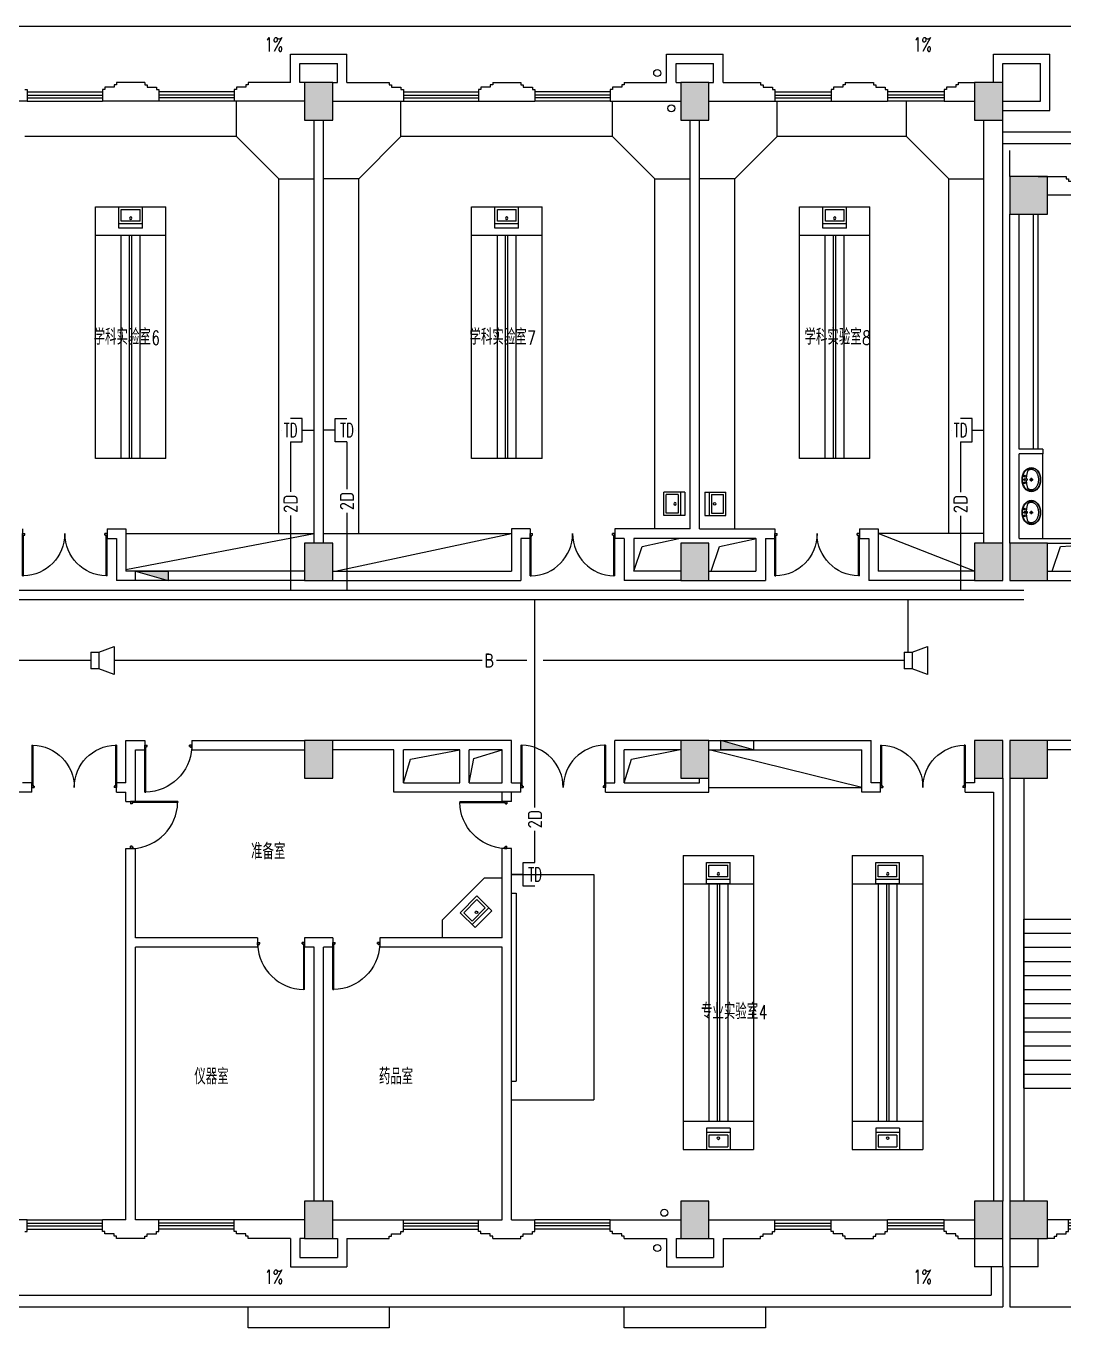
# Model space of a CAD drawing. Extents: x 190999 to 834799, y -200814 to 215286.
# Drawn here: x 381487 to 403712, y -68145 to -40444 of the extents above; entities that cross this region are included whole.
import ezdxf
from ezdxf.enums import TextEntityAlignment as Align

# ---------------------------------------------------------------- set-up
doc = ezdxf.new("R2010")
doc.units = 0
doc.header["$LTSCALE"] = 1000
doc.header["$MEASUREMENT"] = 0
for name, color, linetype in [('00-EQUIP', 3, 'Continuous'), ('00-SIG_TEXT', 7, 'Continuous'), ('00-WIRE-4', 6, 'Continuous'), ('A-卫生间', 250, 'Continuous'), ('A-墙线', 2, 'Continuous'), ('A-外包装修', 250, 'Continuous'), ('A-外窗', 145, 'Continuous'), ('A-家具', 250, 'Continuous'), ('A-门', 167, 'Continuous'), ('COLUMN', 2, 'Continuous'), ('EQUIP_消火栓', 6, 'Continuous'), ('PUB_HATCH', 250, 'Continuous'), ('PUB_TEXT', 7, 'Continuous'), ('STAIR', 5, 'Continuous'), ('屋面排水', 7, 'Continuous'), ('房间名称', 7, 'Continuous'), ('桥架', 1, 'Continuous'), ('洞口线', 177, 'Continuous'), ('雨水管', 3, 'Continuous'), ('雨水管口', 1, 'Continuous')]:
    doc.layers.add(name, color=color, linetype=linetype)
doc.styles.add('-GBCBIGGBENOR', font='GBENOR.shx', dxfattribs={"bigfont": 'GBCBIG.shx'})
doc.styles.add('_COMPLEX', font='COMPLEX.shx', dxfattribs={"width": 0.5})
doc.styles.add('_TCH_DIM', font='SIMPLEX', dxfattribs={"bigfont": 'GBCBIG'})
doc.styles.get("Standard").update_dxf_attribs({"font": 'simhei.ttf'})
doc.styles.add('zz-1', font='arial.ttf', dxfattribs={"width": 0.8})

# ---------------------------------------------------------------- blocks, each defined once
blk = doc.blocks.new('m1000')
at = {"layer": 'A-墙线'}
for p, q in [((0, 0), (0, 200)), ((1000, 0), (1000, 200))]:
    blk.add_line(p, q, dxfattribs=at)
at = {"layer": 'A-门'}
for p, q in [((0, 1100), (0, 100)), ((0, 1100), (20, 1100)), ((20, 1100), (20, 150)), ((0, 150), (30, 150)), ((0, 100), (50, 100)), ((30, 150), (30, 130)), ((30, 130), (50, 130)), ((50, 130), (50, 100)), ((950, 130), (950, 100)), ((970, 130), (950, 130)), ((1000, 100), (950, 100)), ((970, 150), (970, 130)), ((1000, 150), (970, 150)), ((1000, 150), (1000, 100))]:
    blk.add_line(p, q, dxfattribs=at)
blk.add_arc((0, 100), 1000, 2.866, 88.854, dxfattribs=at)
blk = doc.blocks.new('m1800')
at = {"layer": 'A-墙线'}
for p, q in [((-900, -100), (-900, 100)), ((900, -100), (900, 100))]:
    blk.add_line(p, q, dxfattribs=at)
at = {"layer": 'A-门'}
for p, q in [((-900, 900), (-900, 0)), ((-900, 900), (-880, 900)), ((-880, 900), (-880, 50)), ((880, 900), (880, 50)), ((900, 900), (880, 900)), ((900, 900), (900, 0)), ((-900, 50), (-870, 50)), ((-900, 0), (-850, 0)), ((-870, 50), (-870, 30)), ((-870, 30), (-850, 30)), ((-850, 30), (-850, 0)), ((850, 30), (850, 0)), ((870, 30), (850, 30)), ((900, 0), (850, 0)), ((870, 50), (870, 30)), ((900, 50), (870, 50))]:
    blk.add_line(p, q, dxfattribs=at)
for centre, start, end in [((-900, 0), 0, 88.7267), ((900, 0), 91.2733, 180)]:
    blk.add_arc(centre, 900, start, end, dxfattribs=at)
blk = doc.blocks.new('手盆')
at = {"layer": 'A-卫生间'}
for p, q in [((113, 12), (46, 16)), ((160, 0), (235, 0)), ((198, -37), (198, 38)), ((113, -11), (46, -16))]:
    blk.add_line(p, q, dxfattribs=at)
for centre, major_axis, ratio, start_param, end_param in [((198, 0), (0, 259), 0.763797, 3.141593, 9.424778), ((194, 0), (0, 259), 0.413212, 0.351725, 1.519021), ((106, 0), (0, 13.9), 0.9, 3.760941, 5.663837), ((194, 0), (0, 259), 0.413212, 1.620217, 2.789865)]:
    blk.add_ellipse(centre, major_axis=major_axis, ratio=ratio, start_param=start_param, end_param=end_param, dxfattribs=at)
for centre, major_axis in [((46, 0), (0, 15.8)), ((56, 71), (0, 20.6)), ((56, 71), (0, 15.6)), ((198, 0), (0, 23.4)), ((56, -71), (0, 20.6)), ((56, -71), (0, 15.6))]:
    blk.add_ellipse(centre, major_axis=major_axis, ratio=0.9, dxfattribs=at)
for points, knots in [([(198, -249), (204, -249), (211, -249), (228, -246), (239, -243), (260, -236), (270, -231), (290, -218), (299, -211), (317, -194), (325, -185), (340, -164), (347, -153), (360, -129), (365, -116), (374, -90), (378, -76), (383, -48), (385, -34), (387, -5), (387, 9), (385, 38), (383, 52), (377, 80), (373, 94), (364, 120), (358, 133), (345, 156), (338, 167), (323, 187), (314, 197), (296, 213), (287, 220), (267, 232), (257, 237), (236, 244), (225, 247), (204, 249), (193, 249), (171, 247), (161, 245), (140, 237), (129, 232), (110, 221), (100, 213), (82, 197), (74, 188), (58, 168), (51, 157), (38, 133), (32, 121), (23, 95), (19, 81), (13, 53), (11, 39), (9, 10), (9, -4), (10, -33), (12, -47), (18, -75), (21, -89), (30, -115), (36, -128), (48, -152), (55, -163), (70, -184), (78, -193), (96, -210), (105, -218), (125, -230), (135, -235), (156, -243), (167, -246), (184, -249), (191, -249), (198, -249)], [0, 0, 0, 0, 0.105369, 0.105369, 0.278747, 0.278747, 0.452125, 0.452125, 0.625504, 0.625504, 0.798882, 0.798882, 0.97226, 0.97226, 1.145639, 1.145639, 1.319017, 1.319017, 1.492395, 1.492395, 1.665774, 1.665774, 1.839152, 1.839152, 2.01253, 2.01253, 2.185909, 2.185909, 2.359287, 2.359287, 2.532665, 2.532665, 2.706044, 2.706044, 2.879422, 2.879422, 3.0528, 3.0528, 3.226179, 3.226179, 3.399557, 3.399557, 3.572935, 3.572935, 3.746313, 3.746313, 3.919692, 3.919692, 4.09307, 4.09307, 4.266448, 4.266448, 4.439827, 4.439827, 4.613205, 4.613205, 4.786583, 4.786583, 4.959962, 4.959962, 5.13334, 5.13334, 5.306718, 5.306718, 5.480097, 5.480097, 5.653475, 5.653475, 5.826853, 5.826853, 6.000232, 6.000232, 6.17361, 6.17361, 6.283185, 6.283185, 6.283185, 6.283185]), ([(119, -185), (121, -187), (123, -188), (130, -193), (135, -196), (146, -202), (152, -205), (163, -209), (169, -210), (180, -213), (186, -214), (194, -214), (196, -214), (198, -214), (204, -214), (209, -214), (222, -212), (229, -210), (241, -206), (245, -204), (254, -200), (259, -197), (269, -191), (275, -187), (286, -178), (291, -173), (300, -162), (304, -158), (314, -145), (319, -137), (327, -123), (329, -118), (334, -107), (336, -101), (341, -89), (343, -83), (346, -71), (348, -64), (351, -49), (352, -40), (354, -22), (355, -13), (355, 5), (355, 14), (354, 32), (352, 41), (349, 58), (348, 66), (343, 81), (341, 89), (335, 104), (332, 111), (326, 125), (322, 132), (314, 144), (310, 150), (301, 162), (296, 167), (287, 177), (281, 181), (272, 189), (267, 192), (256, 199), (250, 202), (238, 207), (233, 209), (223, 211), (217, 212), (205, 214), (198, 214), (186, 213), (181, 213), (171, 211), (166, 210), (151, 205), (141, 200), (128, 191), (123, 188), (119, 185)], [5.740897, 5.740897, 5.740897, 5.740897, 5.780874, 5.780874, 5.896829, 5.896829, 6.012784, 6.012784, 6.128739, 6.128739, 6.240697, 6.240697, 6.283185, 6.283185, 6.283185, 6.399826, 6.399826, 6.5409, 6.5409, 6.634, 6.634, 6.7271, 6.7271, 6.852188, 6.852188, 6.977276, 6.977276, 7.077377, 7.077377, 7.229977, 7.229977, 7.317389, 7.317389, 7.404801, 7.404801, 7.497094, 7.497094, 7.589386, 7.589386, 7.712334, 7.712334, 7.835281, 7.835281, 7.958228, 7.958228, 8.081175, 8.081175, 8.194983, 8.194983, 8.30879, 8.30879, 8.422598, 8.422598, 8.537599, 8.537599, 8.6526, 8.6526, 8.767602, 8.767602, 8.884432, 8.884432, 8.982435, 8.982435, 9.119467, 9.119467, 9.224191, 9.224191, 9.328914, 9.328914, 9.470087, 9.470087, 9.571187, 9.571187, 9.672288, 9.672288, 9.874489, 9.874489, 9.967059, 9.967059, 9.967059, 9.967059])]:
    blk.add_open_spline(points, degree=3, knots=knots, dxfattribs=at)
blk.add_point((46, 0), dxfattribs=at)
blk = doc.blocks.new('$TwtSys$00000434')
for p, q in [((-0.5, 0.5), (-0.5, -0.5)), ((-0.5, -0.5), (0.5, 0.5)), ((0.5, 0.5), (-0.5, 0.5)), ((0.5, -0.5), (0.5, 0.5)), ((-0.5, -0.5), (0.5, -0.5))]:
    blk.add_line(p, q)
blk.add_solid([(0.5, -0.5), (0.5, 0.5), (-0.5, -0.5)])
blk = doc.blocks.new('$plan$00001609')
at = {"linetype": 'Continuous'}
for p, q in [((0, -251), (0, 251)), ((0, 251), (450, 251)), ((93, -251), (93, 251)), ((146, -199), (146, 199)), ((146, 199), (397, 199)), ((397, 199), (397, -199)), ((450, 251), (450, -251)), ((0, -251), (450, -251)), ((146, -199), (397, -199))]:
    blk.add_line(p, q, dxfattribs=at)
blk.add_line((238, 2), (238, 0))
blk.add_arc((212, 0), 26, 4.716, 0, dxfattribs=at)
at = {"style": 'zz-1'}
for tag in ['YSIZE', 'XSIZE']:
    blk.add_attdef(tag, (0, 0), '', height=0.5, dxfattribs=at)
blk = doc.blocks.new('_LINKPT1')
at = {"color": 0}
blk.add_line((0, 0), (0, 0), dxfattribs=at)
blk = doc.blocks.new('IO37IMB6')
for p, q in [((-0.5, 0.499), (-0.5, 0.999)), ((0.5, 0.999), (0.5, 0.499)), ((0.5, 0.499), (-0.5, 0.499)), ((0, 0.5), (0, 0))]:
    blk.add_line(p, q)
at = {"xscale": 0.002, "yscale": 0.002, "zscale": 0.002}
for p in [(0, 1.384), (-0.5, 0.499), (0, 0), (0.5, 0.499)]:
    blk.add_blockref('_LINKPT1', p, dxfattribs=at)
at = {"style": '_COMPLEX', "width": 0.6, "flags": 8}
blk.add_attdef('$TEXT$', text='', height=0.6, dxfattribs=at).set_placement((0, 1), align=Align.MIDDLE_CENTER)
at = {"flags": 9}
blk.add_attdef('A', (0, 0), '', height=0.00002, dxfattribs=at)
blk = doc.blocks.new('OS28WV87')
for p, q in [((0.35, 0.35), (1, 0.6)), ((1, 0.6), (1, -0.6)), ((0, 0.35), (0, -0.35)), ((0, 0.35), (0.35, 0.35)), ((0.35, 0.35), (0.35, -0.35)), ((0.35, -0.35), (0, -0.35)), ((1, -0.6), (0.35, -0.35))]:
    blk.add_line(p, q)
at = {"xscale": 0.002, "yscale": 0.002, "zscale": 0.002}
for p in [(0, 0), (0.175, 0.35), (1, 0), (0.175, -0.35)]:
    blk.add_blockref('_LINKPT1', p, dxfattribs=at)
at = {"flags": 9}
blk.add_attdef('A', (0, 0), '', height=0.00002, dxfattribs=at)

msp = doc.modelspace()

# ---------------------------------------------------------------- hatches: boundary and pattern name
at = {"layer": 'PUB_HATCH'}
for points in [[(388011.6, -42444.4), (388011.6, -41644.4), (387411.6, -41644.4), (387411.6, -42444.4)], [(396011.6, -42444.4), (396011.6, -41644.4), (395411.6, -41644.4), (395411.6, -42444.4)], [(402261.6, -42444.4), (402261.6, -41644.4), (401661.6, -41644.4), (401661.6, -42444.4)], [(403211.6, -44444.4), (403211.6, -43644.4), (402411.6, -43644.4), (402411.6, -44444.4)], [(388011.6, -52244.4), (388011.6, -51444.4), (387411.6, -51444.4), (387411.6, -52244.4)], [(396011.6, -52244.4), (396011.6, -51444.4), (395411.6, -51444.4), (395411.6, -52244.4)], [(402261.6, -52244.4), (402261.6, -51444.4), (401661.6, -51444.4), (401661.6, -52244.4)], [(403211.6, -52244.4), (403211.6, -51444.4), (402411.6, -51444.4), (402411.6, -52244.4)], [(388011.6, -56444.4), (388011.6, -55644.4), (387411.6, -55644.4), (387411.6, -56444.4)], [(396011.6, -56444.4), (396011.6, -55644.4), (395411.6, -55644.4), (395411.6, -56444.4)], [(402261.6, -56444.4), (402261.6, -55644.4), (401661.6, -55644.4), (401661.6, -56444.4)], [(403211.6, -56444.4), (403211.6, -55644.4), (402411.6, -55644.4), (402411.6, -56444.4)], [(388011.6, -66244.4), (388011.6, -65444.4), (387411.6, -65444.4), (387411.6, -66244.4)], [(396011.6, -66244.4), (396011.6, -65444.4), (395411.6, -65444.4), (395411.6, -66244.4)], [(402261.6, -66244.4), (402261.6, -65444.4), (401661.6, -65444.4), (401661.6, -66244.4)], [(403211.6, -66244.4), (403211.6, -65444.4), (402411.6, -65444.4), (402411.6, -66244.4)]]:
    msp.add_hatch(color=256, dxfattribs=at).paths.add_polyline_path(points)

# ---------------------------------------------------------------- linework, layer by layer
at = {"layer": '00-WIRE-4'}
for p, q in [((387112.1, -49294.4), (387112.1, -50356.7)), ((388311.1, -49294.4), (388311.1, -50298.7)), ((401362.1, -49294.4), (401362.1, -50362.2)), ((387112.1, -50857.3), (387112.1, -52444.4)), ((388311.1, -50799.3), (388311.1, -52444.4)), ((401362.1, -50862.8), (401362.1, -52444.4)), ((392311.1, -57068.1), (392311.1, -52644.4)), ((400249.1, -53769.4), (400249.1, -52644.4)), ((382861.6, -53944.4), (374143.2, -53944.4)), ((391189.3, -53944.4), (383361.6, -53944.4)), ((392136.1, -53944.4), (391494.3, -53944.4)), ((400161.6, -53944.4), (392486.1, -53944.4)), ((392311.1, -58244.4), (392311.1, -57568.7))]:
    msp.add_line(p, q, dxfattribs=at)
at = {"layer": 'A-卫生间'}
for p, q in [((402911.6, -49444.4), (402911.6, -44444.4)), ((403011.6, -49444.4), (403011.6, -44444.4)), ((403111.6, -51344.4), (403111.6, -49544.4))]:
    msp.add_line(p, q, dxfattribs=at)
at = {"layer": 'A-墙线'}
for p, q in [((387111.6, -41044.4), (388311.6, -41044.4)), ((387111.6, -41644.4), (387111.6, -41044.4)), ((387311.6, -41244.4), (388111.6, -41244.4)), ((387311.6, -41644.4), (387311.6, -41244.4)), ((388111.6, -41644.4), (388111.6, -41244.4)), ((388311.6, -41644.4), (388311.6, -41044.4)), ((395111.6, -41044.4), (396311.6, -41044.4)), ((395111.6, -41644.4), (395111.6, -41044.4)), ((395311.6, -41244.4), (396111.6, -41244.4)), ((395311.6, -41644.4), (395311.6, -41244.4)), ((396111.6, -41644.4), (396111.6, -41244.4)), ((396311.6, -41644.4), (396311.6, -41044.4)), ((402061.6, -41044.4), (403261.6, -41044.4)), ((402061.6, -41644.4), (402061.6, -41044.4)), ((402261.6, -41244.4), (403061.6, -41244.4)), ((402261.6, -41644.4), (402261.6, -41244.4)), ((403061.6, -42044.4), (403061.6, -41244.4)), ((403261.6, -42244.4), (403261.6, -41044.4)), ((381461.6, -41794.4), (381511.6, -41794.4)), ((381511.6, -41794.4), (381511.6, -42044.4)), ((383161.6, -41794.4), (383111.6, -41794.4)), ((383111.6, -41794.4), (383111.6, -42044.4)), ((383161.6, -41744.4), (383161.6, -41794.4)), ((383361.6, -41744.4), (383161.6, -41744.4)), ((383361.6, -41694.4), (383361.6, -41744.4)), ((383411.6, -41694.4), (383361.6, -41694.4)), ((384011.6, -41644.4), (383411.6, -41644.4)), ((383411.6, -41644.4), (383411.6, -41694.4)), ((384011.6, -41644.4), (384011.6, -41694.4)), ((384011.6, -41694.4), (384061.6, -41694.4)), ((384061.6, -41694.4), (384061.6, -41744.4)), ((384061.6, -41744.4), (384261.6, -41744.4)), ((384261.6, -41744.4), (384261.6, -41794.4)), ((384261.6, -41794.4), (384311.6, -41794.4)), ((384311.6, -41794.4), (384311.6, -42044.4)), ((385961.6, -41794.4), (385911.6, -41794.4)), ((385911.6, -41794.4), (385911.6, -42044.4)), ((385961.6, -41744.4), (385961.6, -41794.4)), ((386161.6, -41744.4), (385961.6, -41744.4)), ((386161.6, -41694.4), (386161.6, -41744.4)), ((386211.6, -41694.4), (386161.6, -41694.4)), ((387111.6, -41644.4), (386211.6, -41644.4)), ((386211.6, -41644.4), (386211.6, -41694.4)), ((387411.6, -41644.4), (387311.6, -41644.4)), ((388011.6, -41644.4), (388111.6, -41644.4)), ((388311.6, -41644.4), (389211.6, -41644.4)), ((389211.6, -41644.4), (389211.6, -41694.4)), ((389211.6, -41694.4), (389261.6, -41694.4)), ((389261.6, -41694.4), (389261.6, -41744.4)), ((389261.6, -41744.4), (389461.6, -41744.4)), ((389461.6, -41744.4), (389461.6, -41794.4)), ((389461.6, -41794.4), (389511.6, -41794.4)), ((389511.6, -41794.4), (389511.6, -42044.4)), ((391161.6, -41794.4), (391111.6, -41794.4)), ((391111.6, -41794.4), (391111.6, -42044.4)), ((391161.6, -41744.4), (391161.6, -41794.4)), ((391361.6, -41744.4), (391161.6, -41744.4)), ((391361.6, -41694.4), (391361.6, -41744.4)), ((391411.6, -41694.4), (391361.6, -41694.4)), ((391411.6, -41644.4), (392011.6, -41644.4)), ((391411.6, -41644.4), (391411.6, -41694.4)), ((392011.6, -41644.4), (392011.6, -41694.4)), ((392011.6, -41694.4), (392061.6, -41694.4)), ((392061.6, -41694.4), (392061.6, -41744.4)), ((392061.6, -41744.4), (392261.6, -41744.4)), ((392261.6, -41744.4), (392261.6, -41794.4)), ((392261.6, -41794.4), (392311.6, -41794.4)), ((392311.6, -41794.4), (392311.6, -42044.4)), ((393961.6, -41794.4), (393911.6, -41794.4)), ((393911.6, -41794.4), (393911.6, -42044.4)), ((393961.6, -41744.4), (393961.6, -41794.4)), ((394161.6, -41744.4), (393961.6, -41744.4)), ((394161.6, -41694.4), (394161.6, -41744.4)), ((394211.6, -41694.4), (394161.6, -41694.4)), ((394211.6, -41644.4), (395111.6, -41644.4)), ((394211.6, -41644.4), (394211.6, -41694.4)), ((395311.6, -41644.4), (395411.6, -41644.4)), ((396011.6, -41644.4), (396111.6, -41644.4)), ((396311.6, -41644.4), (397111.6, -41644.4)), ((397111.6, -41644.4), (397111.6, -41694.4)), ((397111.6, -41694.4), (397161.6, -41694.4)), ((397161.6, -41694.4), (397161.6, -41744.4)), ((397161.6, -41744.4), (397361.6, -41744.4)), ((397361.6, -41744.4), (397361.6, -41794.4)), ((397361.6, -41794.4), (397411.6, -41794.4)), ((397411.6, -41794.4), (397411.6, -42044.4)), ((398661.6, -41794.4), (398611.6, -41794.4)), ((398611.6, -41794.4), (398611.6, -42044.4)), ((398661.6, -41744.4), (398661.6, -41794.4)), ((398861.6, -41744.4), (398661.6, -41744.4)), ((398861.6, -41694.4), (398861.6, -41744.4)), ((398911.6, -41694.4), (398861.6, -41694.4)), ((398911.6, -41644.4), (399511.6, -41644.4)), ((398911.6, -41644.4), (398911.6, -41694.4)), ((399511.6, -41644.4), (399511.6, -41694.4)), ((399511.6, -41694.4), (399561.6, -41694.4)), ((399561.6, -41694.4), (399561.6, -41744.4)), ((399561.6, -41744.4), (399761.6, -41744.4)), ((399761.6, -41744.4), (399761.6, -41794.4)), ((399761.6, -41794.4), (399811.6, -41794.4)), ((399811.6, -41794.4), (399811.6, -42044.4)), ((401061.6, -41794.4), (401011.6, -41794.4)), ((401011.6, -41794.4), (401011.6, -42044.4)), ((401061.6, -41744.4), (401061.6, -41794.4)), ((401261.6, -41744.4), (401061.6, -41744.4)), ((401261.6, -41694.4), (401261.6, -41744.4)), ((401311.6, -41694.4), (401261.6, -41694.4)), ((401311.6, -41644.4), (401661.6, -41644.4)), ((401311.6, -41644.4), (401311.6, -41694.4)), ((381511.6, -42044.4), (380011.6, -42044.4)), ((384311.6, -42044.4), (383111.6, -42044.4)), ((387411.6, -42044.4), (385911.6, -42044.4)), ((388011.6, -42044.4), (389511.6, -42044.4)), ((391111.6, -42044.4), (392311.6, -42044.4)), ((393911.6, -42044.4), (395411.6, -42044.4)), ((396011.6, -42044.4), (397411.6, -42044.4)), ((398611.6, -42044.4), (399811.6, -42044.4)), ((401011.6, -42044.4), (401661.6, -42044.4)), ((402261.6, -42044.4), (403061.6, -42044.4)), ((402261.6, -42244.4), (403261.6, -42244.4)), ((387611.6, -51444.4), (387611.6, -42444.4)), ((387811.6, -51444.4), (387811.6, -42444.4)), ((395611.6, -51144.4), (395611.6, -42444.4)), ((395811.6, -51144.4), (395811.6, -42444.4)), ((401861.6, -51444.4), (401861.6, -42444.4)), ((402261.6, -51444.4), (402261.6, -42444.4)), ((403011.6, -43644.4), (403611.6, -43644.4)), ((403611.6, -43644.4), (403611.6, -43694.4)), ((403611.6, -43694.4), (403661.6, -43694.4)), ((403661.6, -43694.4), (403661.6, -43744.4)), ((403661.6, -43744.4), (403711.6, -43744.4)), ((403711.6, -44044.4), (403211.6, -44044.4)), ((402411.6, -51444.4), (402411.6, -44444.4)), ((402611.6, -49444.4), (402611.6, -44444.4)), ((403111.6, -49444.4), (402611.6, -49444.4)), ((402611.6, -51344.4), (402611.6, -49544.4)), ((403111.6, -49544.4), (402611.6, -49544.4)), ((403111.6, -49444.4), (403111.6, -49544.4)), ((383211.6, -51144.4), (383611.6, -51144.4)), ((383611.6, -51144.4), (383611.6, -52044.4)), ((392211.6, -51144.4), (391811.6, -51144.4)), ((391811.6, -51144.4), (391811.6, -52044.4)), ((395611.6, -51144.4), (394011.6, -51144.4)), ((395811.6, -51144.4), (397411.6, -51144.4)), ((399211.6, -51144.4), (399611.6, -51144.4)), ((399611.6, -51144.4), (399611.6, -52044.4)), ((383211.6, -51344.4), (383411.6, -51344.4)), ((383411.6, -51344.4), (383411.6, -52244.4)), ((392211.6, -51344.4), (392011.6, -51344.4)), ((392011.6, -51344.4), (392011.6, -52244.4)), ((394211.6, -51344.4), (394011.6, -51344.4)), ((394211.6, -51344.4), (394211.6, -52244.4)), ((397011.6, -51344.4), (394411.6, -51344.4)), ((394411.6, -51344.4), (394411.6, -52044.4)), ((397011.6, -51344.4), (397011.6, -52044.4)), ((397211.6, -51344.4), (397411.6, -51344.4)), ((397211.6, -51344.4), (397211.6, -52244.4)), ((399211.6, -51344.4), (399411.6, -51344.4)), ((399411.6, -51344.4), (399411.6, -52244.4)), ((402611.6, -51344.4), (403711.6, -51344.4)), ((403211.6, -51444.4), (403711.6, -51444.4)), ((387411.6, -52044.4), (383611.6, -52044.4)), ((388011.6, -52044.4), (391811.6, -52044.4)), ((395411.6, -52044.4), (394411.6, -52044.4)), ((396011.6, -52044.4), (397011.6, -52044.4)), ((401661.6, -52044.4), (399611.6, -52044.4)), ((403211.6, -52044.4), (403711.6, -52044.4)), ((387411.6, -52244.4), (383411.6, -52244.4)), ((388011.6, -52244.4), (392011.6, -52244.4)), ((395411.6, -52244.4), (394211.6, -52244.4)), ((396011.6, -52244.4), (397211.6, -52244.4)), ((401661.6, -52244.4), (399411.6, -52244.4)), ((403211.6, -52244.4), (403711.6, -52244.4)), ((383611.6, -56544.4), (383611.6, -55644.4)), ((383611.6, -55644.4), (384011.6, -55644.4)), ((385011.6, -55644.4), (387411.6, -55644.4)), ((391811.6, -55644.4), (388011.6, -55644.4)), ((391811.6, -56544.4), (391811.6, -55644.4)), ((394011.6, -56544.4), (394011.6, -55644.4)), ((395411.6, -55644.4), (394011.6, -55644.4)), ((396011.6, -55644.4), (399461.6, -55644.4)), ((399461.6, -56544.4), (399461.6, -55644.4)), ((403711.6, -55644.4), (403211.6, -55644.4)), ((383811.6, -56944.4), (383811.6, -55844.4)), ((383811.6, -55844.4), (384011.6, -55844.4)), ((385011.6, -55844.4), (387411.6, -55844.4)), ((389311.6, -55844.4), (388011.6, -55844.4)), ((389311.6, -56744.4), (389311.6, -55844.4)), ((390711.6, -55844.4), (389511.6, -55844.4)), ((389511.6, -56544.4), (389511.6, -55844.4)), ((390711.6, -56544.4), (390711.6, -55844.4)), ((391611.6, -55844.4), (390911.6, -55844.4)), ((390911.6, -56544.4), (390911.6, -55844.4)), ((391611.6, -56544.4), (391611.6, -55844.4)), ((394211.6, -56544.4), (394211.6, -55844.4)), ((395411.6, -55844.4), (394211.6, -55844.4)), ((396011.6, -55844.4), (399261.6, -55844.4)), ((399261.6, -56744.4), (399261.6, -55844.4)), ((403711.6, -55844.4), (403211.6, -55844.4)), ((395811.6, -56544.4), (395811.6, -56444.4)), ((396011.6, -56744.4), (396011.6, -56444.4)), ((401661.6, -56444.4), (401661.6, -56544.4)), ((402261.6, -56444.4), (402261.6, -65444.4)), ((402411.6, -56444.4), (402411.6, -65444.4)), ((402711.6, -56444.4), (402711.6, -65444.4)), ((381611.6, -56744.4), (379411.6, -56744.4)), ((381611.6, -56544.4), (381411.6, -56544.4)), ((383611.6, -56544.4), (383411.6, -56544.4)), ((383411.6, -56744.4), (383611.6, -56744.4)), ((383611.6, -56944.4), (383611.6, -56744.4)), ((392011.6, -56744.4), (389311.6, -56744.4)), ((389511.6, -56544.4), (390711.6, -56544.4)), ((390911.6, -56544.4), (391611.6, -56544.4)), ((391611.6, -56944.4), (391611.6, -56744.4)), ((391811.6, -56544.4), (392011.6, -56544.4)), ((391811.6, -56944.4), (391811.6, -56744.4)), ((393811.6, -56544.4), (394011.6, -56544.4)), ((393811.6, -56744.4), (396011.6, -56744.4)), ((394211.6, -56544.4), (395811.6, -56544.4)), ((399661.6, -56744.4), (399261.6, -56744.4)), ((399661.6, -56544.4), (399461.6, -56544.4)), ((401661.6, -56544.4), (401461.6, -56544.4)), ((401461.6, -56744.4), (402061.6, -56744.4)), ((402061.6, -56744.4), (402061.6, -65444.4)), ((383611.6, -65844.4), (383611.6, -57944.4)), ((383811.6, -59844.4), (383811.6, -57944.4)), ((391611.6, -59844.4), (391611.6, -57944.4)), ((391811.6, -65844.4), (391811.6, -57944.4)), ((386411.6, -59844.4), (383811.6, -59844.4)), ((383811.6, -65844.4), (383811.6, -60044.4)), ((386411.6, -60044.4), (383811.6, -60044.4)), ((388011.6, -59844.4), (387411.6, -59844.4)), ((387611.6, -60044.4), (387411.6, -60044.4)), ((387611.6, -65444.4), (387611.6, -60044.4)), ((388011.6, -60044.4), (387811.6, -60044.4)), ((387811.6, -65444.4), (387811.6, -60044.4)), ((391611.6, -59844.4), (389011.6, -59844.4)), ((391611.6, -60044.4), (389011.6, -60044.4)), ((391611.6, -65844.4), (391611.6, -60044.4)), ((381511.6, -65844.4), (380011.6, -65844.4)), ((381511.6, -66094.4), (381511.6, -65844.4)), ((383611.6, -65844.4), (383111.6, -65844.4)), ((383111.6, -66094.4), (383111.6, -65844.4)), ((384311.6, -65844.4), (383811.6, -65844.4)), ((384311.6, -66094.4), (384311.6, -65844.4)), ((387411.6, -65844.4), (385911.6, -65844.4)), ((385911.6, -66094.4), (385911.6, -65844.4)), ((388011.6, -65844.4), (389511.6, -65844.4)), ((389511.6, -66094.4), (389511.6, -65844.4)), ((391111.6, -65844.4), (391611.6, -65844.4)), ((391111.6, -66094.4), (391111.6, -65844.4)), ((391811.6, -65844.4), (392311.6, -65844.4)), ((392311.6, -66094.4), (392311.6, -65844.4)), ((393911.6, -65844.4), (395411.6, -65844.4)), ((393911.6, -66094.4), (393911.6, -65844.4)), ((396011.6, -65844.4), (397411.6, -65844.4)), ((397411.6, -66094.4), (397411.6, -65844.4)), ((398611.6, -65844.4), (399811.6, -65844.4)), ((398611.6, -66094.4), (398611.6, -65844.4)), ((399811.6, -66094.4), (399811.6, -65844.4)), ((401011.6, -65844.4), (401661.6, -65844.4)), ((401011.6, -66094.4), (401011.6, -65844.4)), ((403661.6, -65844.4), (403211.6, -65844.4)), ((403661.6, -66094.4), (403661.6, -65844.4)), ((381461.6, -66094.4), (381511.6, -66094.4)), ((383161.6, -66094.4), (383111.6, -66094.4)), ((383161.6, -66144.4), (383161.6, -66094.4)), ((383361.6, -66144.4), (383161.6, -66144.4)), ((383361.6, -66194.4), (383361.6, -66144.4)), ((383411.6, -66194.4), (383361.6, -66194.4)), ((383411.6, -66244.4), (383411.6, -66194.4)), ((384011.6, -66244.4), (384011.6, -66194.4)), ((384011.6, -66194.4), (384061.6, -66194.4)), ((384061.6, -66194.4), (384061.6, -66144.4)), ((384061.6, -66144.4), (384261.6, -66144.4)), ((384261.6, -66094.4), (384311.6, -66094.4)), ((384261.6, -66144.4), (384261.6, -66094.4)), ((385961.6, -66094.4), (385911.6, -66094.4)), ((385961.6, -66144.4), (385961.6, -66094.4)), ((386161.6, -66144.4), (385961.6, -66144.4)), ((386161.6, -66194.4), (386161.6, -66144.4)), ((386211.6, -66194.4), (386161.6, -66194.4)), ((386211.6, -66244.4), (386211.6, -66194.4)), ((389211.6, -66244.4), (389211.6, -66194.4)), ((389211.6, -66194.4), (389261.6, -66194.4)), ((389261.6, -66194.4), (389261.6, -66144.4)), ((389261.6, -66144.4), (389461.6, -66144.4)), ((389461.6, -66094.4), (389511.6, -66094.4)), ((389461.6, -66144.4), (389461.6, -66094.4)), ((391161.6, -66094.4), (391111.6, -66094.4)), ((391161.6, -66144.4), (391161.6, -66094.4)), ((391361.6, -66144.4), (391161.6, -66144.4)), ((391361.6, -66194.4), (391361.6, -66144.4)), ((391411.6, -66194.4), (391361.6, -66194.4)), ((391411.6, -66244.4), (391411.6, -66194.4)), ((392011.6, -66244.4), (392011.6, -66194.4)), ((392011.6, -66194.4), (392061.6, -66194.4)), ((392061.6, -66194.4), (392061.6, -66144.4)), ((392061.6, -66144.4), (392261.6, -66144.4)), ((392261.6, -66094.4), (392311.6, -66094.4)), ((392261.6, -66144.4), (392261.6, -66094.4)), ((393961.6, -66094.4), (393911.6, -66094.4)), ((393961.6, -66144.4), (393961.6, -66094.4)), ((394161.6, -66144.4), (393961.6, -66144.4)), ((394161.6, -66194.4), (394161.6, -66144.4)), ((394211.6, -66194.4), (394161.6, -66194.4)), ((394211.6, -66244.4), (394211.6, -66194.4)), ((397111.6, -66244.4), (397111.6, -66194.4)), ((397111.6, -66194.4), (397161.6, -66194.4)), ((397161.6, -66194.4), (397161.6, -66144.4)), ((397161.6, -66144.4), (397361.6, -66144.4)), ((397361.6, -66094.4), (397411.6, -66094.4)), ((397361.6, -66144.4), (397361.6, -66094.4)), ((398661.6, -66094.4), (398611.6, -66094.4)), ((398661.6, -66144.4), (398661.6, -66094.4)), ((398861.6, -66144.4), (398661.6, -66144.4)), ((398861.6, -66194.4), (398861.6, -66144.4)), ((398911.6, -66194.4), (398861.6, -66194.4)), ((398911.6, -66244.4), (398911.6, -66194.4)), ((399511.6, -66244.4), (399511.6, -66194.4)), ((399511.6, -66194.4), (399561.6, -66194.4)), ((399561.6, -66194.4), (399561.6, -66144.4)), ((399561.6, -66144.4), (399761.6, -66144.4)), ((399761.6, -66094.4), (399811.6, -66094.4)), ((399761.6, -66144.4), (399761.6, -66094.4)), ((401061.6, -66094.4), (401011.6, -66094.4)), ((401061.6, -66144.4), (401061.6, -66094.4)), ((401261.6, -66144.4), (401061.6, -66144.4)), ((401261.6, -66194.4), (401261.6, -66144.4)), ((401311.6, -66194.4), (401261.6, -66194.4)), ((401311.6, -66244.4), (401311.6, -66194.4)), ((403361.6, -66244.4), (403361.6, -66194.4)), ((403361.6, -66194.4), (403411.6, -66194.4)), ((403411.6, -66194.4), (403411.6, -66144.4)), ((403411.6, -66144.4), (403611.6, -66144.4)), ((403611.6, -66094.4), (403661.6, -66094.4)), ((403611.6, -66144.4), (403611.6, -66094.4)), ((384011.6, -66244.4), (383411.6, -66244.4)), ((387111.6, -66244.4), (386211.6, -66244.4)), ((387111.6, -66244.4), (387111.6, -66844.4)), ((387411.6, -66244.4), (387311.6, -66244.4)), ((387311.6, -66244.4), (387311.6, -66644.4)), ((388011.6, -66244.4), (388111.6, -66244.4)), ((388111.6, -66244.4), (388111.6, -66644.4)), ((388311.6, -66244.4), (388311.6, -66844.4)), ((388311.6, -66244.4), (389211.6, -66244.4)), ((391411.6, -66244.4), (392011.6, -66244.4)), ((394211.6, -66244.4), (395111.6, -66244.4)), ((395111.6, -66244.4), (395111.6, -66844.4)), ((395311.6, -66244.4), (395311.6, -66644.4)), ((395311.6, -66244.4), (395411.6, -66244.4)), ((396011.6, -66244.4), (396111.6, -66244.4)), ((396111.6, -66244.4), (396111.6, -66644.4)), ((396311.6, -66244.4), (396311.6, -66844.4)), ((396311.6, -66244.4), (397111.6, -66244.4)), ((398911.6, -66244.4), (399511.6, -66244.4)), ((401311.6, -66244.4), (401661.6, -66244.4)), ((401661.6, -66244.4), (401661.6, -66844.4)), ((402261.6, -66844.4), (402261.6, -66244.4)), ((402411.6, -66244.4), (402411.6, -66844.4)), ((403011.6, -66844.4), (403011.6, -66244.4)), ((403361.6, -66244.4), (403211.6, -66244.4)), ((387311.6, -66644.4), (388111.6, -66644.4)), ((395311.6, -66644.4), (396111.6, -66644.4)), ((387111.6, -66844.4), (388311.6, -66844.4)), ((395111.6, -66844.4), (396311.6, -66844.4)), ((402261.6, -66844.4), (401661.6, -66844.4)), ((403011.6, -66844.4), (402411.6, -66844.4))]:
    msp.add_line(p, q, dxfattribs=at)
at = {"layer": 'A-外包装修'}
for p, q in [((337861.6, -40444.2), (403711.6, -40444.2)), ((402261.6, -42694.4), (403711.6, -42694.4)), ((402261.6, -42944.4), (403711.6, -42944.4)), ((402411.6, -43644.4), (402411.6, -43094.4)), ((402011.6, -66844.4), (402011.6, -67444.6)), ((402261.6, -66844.4), (402261.6, -67694.6)), ((402411.6, -66844.4), (402411.6, -67694.6)), ((337861.6, -67444.6), (402011.6, -67444.6)), ((337611.6, -67694.6), (402261.6, -67694.6)), ((402411.6, -67694.6), (403711.6, -67694.6))]:
    msp.add_line(p, q, dxfattribs=at)
for points in [[(389212, -67694.6), (389212, -68144.7), (386211.3, -68144.7), (386211.3, -67694.6)], [(397212, -67694.6), (397212, -68144.7), (394211.3, -68144.7), (394211.3, -67694.6)]]:
    msp.add_lwpolyline(points, dxfattribs=at)
at = {"layer": 'A-外窗'}
for p, q in [((381511.6, -41844.4), (383111.6, -41844.4)), ((381511.6, -41914.4), (383111.6, -41914.4)), ((381511.6, -41974.4), (383111.6, -41974.4)), ((381511.6, -42044.4), (383111.6, -42044.4)), ((385911.6, -41844.4), (384311.6, -41844.4)), ((385911.6, -41914.4), (384311.6, -41914.4)), ((385911.6, -41974.4), (384311.6, -41974.4)), ((385911.6, -42044.4), (384311.6, -42044.4)), ((389511.6, -41844.4), (391111.6, -41844.4)), ((389511.6, -41914.4), (391111.6, -41914.4)), ((389511.6, -41974.4), (391111.6, -41974.4)), ((389511.6, -42044.4), (391111.6, -42044.4)), ((393911.6, -41844.4), (392311.6, -41844.4)), ((393911.6, -41914.4), (392311.6, -41914.4)), ((393911.6, -41974.4), (392311.6, -41974.4)), ((393911.6, -42044.4), (392311.6, -42044.4)), ((397411.6, -41844.4), (398611.6, -41844.4)), ((397411.6, -41914.4), (398611.6, -41914.4)), ((397411.6, -41974.4), (398611.6, -41974.4)), ((397411.6, -42044.4), (398611.6, -42044.4)), ((401011.6, -41844.4), (399811.6, -41844.4)), ((401011.6, -41914.4), (399811.6, -41914.4)), ((401011.6, -41974.4), (399811.6, -41974.4)), ((401011.6, -42044.4), (399811.6, -42044.4)), ((381511.6, -65844.4), (383111.6, -65844.4)), ((381511.6, -65914.4), (383111.6, -65914.4)), ((385911.6, -65844.4), (384311.6, -65844.4)), ((385911.6, -65914.4), (384311.6, -65914.4)), ((389511.6, -65844.4), (391111.6, -65844.4)), ((389511.6, -65914.4), (391111.6, -65914.4)), ((393911.6, -65844.4), (392311.6, -65844.4)), ((393911.6, -65914.4), (392311.6, -65914.4)), ((397411.6, -65844.4), (398611.6, -65844.4)), ((397411.6, -65914.4), (398611.6, -65914.4)), ((401011.6, -65844.4), (399811.6, -65844.4)), ((401011.6, -65914.4), (399811.6, -65914.4)), ((403711.6, -65844.4), (403661.6, -65844.4)), ((403711.6, -65914.4), (403661.6, -65914.4)), ((381511.6, -65974.4), (383111.6, -65974.4)), ((381511.6, -66044.4), (383111.6, -66044.4)), ((385911.6, -65974.4), (384311.6, -65974.4)), ((385911.6, -66044.4), (384311.6, -66044.4)), ((389511.6, -65974.4), (391111.6, -65974.4)), ((389511.6, -66044.4), (391111.6, -66044.4)), ((393911.6, -65974.4), (392311.6, -65974.4)), ((393911.6, -66044.4), (392311.6, -66044.4)), ((397411.6, -65974.4), (398611.6, -65974.4)), ((397411.6, -66044.4), (398611.6, -66044.4)), ((401011.6, -65974.4), (399811.6, -65974.4)), ((401011.6, -66044.4), (399811.6, -66044.4)), ((403711.6, -65974.4), (403661.6, -65974.4)), ((403711.6, -66044.4), (403661.6, -66044.4))]:
    msp.add_line(p, q, dxfattribs=at)
at = {"layer": 'A-家具'}
for p, q in [((385961.6, -42794.4), (385961.6, -42044.4)), ((389461.6, -42794.4), (389461.6, -42044.4)), ((393961.6, -42794.4), (393961.6, -42044.4)), ((397461.6, -42794.4), (397461.6, -42044.4)), ((400211.6, -42794.4), (400211.6, -42044.4)), ((385961.6, -42794.4), (381461.6, -42794.4)), ((385961.6, -42794.4), (386861.6, -43694.4)), ((389461.6, -42794.4), (388561.6, -43694.4)), ((393961.6, -42794.4), (389461.6, -42794.4)), ((393961.6, -42794.4), (394861.6, -43694.4)), ((397461.6, -42794.4), (396561.6, -43694.4)), ((400211.6, -42794.4), (397461.6, -42794.4)), ((400211.6, -42794.4), (401111.6, -43694.4)), ((386861.6, -51244.4), (386861.6, -43694.4)), ((386861.6, -43694.4), (387611.6, -43694.4)), ((388561.6, -43694.4), (387811.6, -43694.4)), ((388561.6, -51244.4), (388561.6, -43694.4)), ((394861.6, -51144.4), (394861.6, -43694.4)), ((394861.6, -43694.4), (395611.6, -43694.4)), ((396561.6, -43694.4), (395811.6, -43694.4)), ((396561.6, -51144.4), (396561.6, -43694.4)), ((401111.6, -51244.4), (401111.6, -43694.4)), ((401111.6, -43694.4), (401861.6, -43694.4)), ((382961.6, -49644.4), (382961.6, -44294.4)), ((382961.6, -44294.4), (384461.6, -44294.4)), ((384461.6, -49644.4), (384461.6, -44294.4)), ((390961.6, -49644.4), (390961.6, -44294.4)), ((390961.6, -44294.4), (392461.6, -44294.4)), ((392461.6, -49644.4), (392461.6, -44294.4)), ((397936.6, -49644.4), (397936.6, -44294.4)), ((397936.6, -44294.4), (399436.6, -44294.4)), ((399436.6, -49644.4), (399436.6, -44294.4)), ((382961.6, -44894.4), (384461.6, -44894.4)), ((383511.6, -49644.4), (383511.6, -44894.4)), ((383686.6, -49644.4), (383686.6, -44894.4)), ((383736.6, -49644.4), (383736.6, -44894.4)), ((383911.6, -49644.4), (383911.6, -44894.4)), ((390961.6, -44894.4), (392461.6, -44894.4)), ((391511.6, -49644.4), (391511.6, -44894.4)), ((391686.6, -49644.4), (391686.6, -44894.4)), ((391736.6, -49644.4), (391736.6, -44894.4)), ((391911.6, -49644.4), (391911.6, -44894.4)), ((397936.6, -44894.4), (399436.6, -44894.4)), ((398486.6, -49644.4), (398486.6, -44894.4)), ((398661.6, -49644.4), (398661.6, -44894.4)), ((398711.6, -49644.4), (398711.6, -44894.4)), ((398886.6, -49644.4), (398886.6, -44894.4)), ((384461.6, -49644.4), (382961.6, -49644.4)), ((392461.6, -49644.4), (390961.6, -49644.4)), ((399436.6, -49644.4), (397936.6, -49644.4)), ((383611.6, -51244.4), (387611.6, -51244.4)), ((383611.6, -52006.3), (387611.6, -51244.4)), ((387811.6, -51244.4), (391811.6, -51244.4)), ((388061.6, -52044.4), (391811.6, -51244.4)), ((401861.6, -51244.4), (399611.6, -51244.4)), ((401661.6, -52044.4), (399611.6, -51244.4)), ((399261.6, -56644.4), (396015.9, -55844.4)), ((396011.6, -56644.4), (399261.6, -56644.4)), ((395461.6, -58094.4), (395461.6, -64344.4)), ((395461.6, -58094.4), (396961.6, -58094.4)), ((396961.6, -58094.4), (396961.6, -64344.4)), ((399061.6, -58094.4), (399061.6, -64344.4)), ((399061.6, -58094.4), (400561.6, -58094.4)), ((400561.6, -58094.4), (400561.6, -64344.4)), ((390336.6, -59469.4), (391236.6, -58569.4)), ((391236.6, -58569.4), (391611.6, -58569.4)), ((391811.6, -58494.4), (393561.6, -58494.4)), ((393561.6, -58494.4), (393561.6, -63294.4)), ((395461.6, -58694.4), (396961.6, -58694.4)), ((396011.6, -58694.4), (396011.6, -63744.4)), ((396186.6, -58694.4), (396186.6, -63744.4)), ((396236.6, -58694.4), (396236.6, -63744.4)), ((396411.6, -58694.4), (396411.6, -63744.4)), ((399061.6, -58694.4), (400561.6, -58694.4)), ((399611.6, -58694.4), (399611.6, -63744.4)), ((399786.6, -58694.4), (399786.6, -63744.4)), ((399836.6, -58694.4), (399836.6, -63744.4)), ((400011.6, -58694.4), (400011.6, -63744.4)), ((391811.6, -58894.4), (391911.6, -58894.4)), ((391911.6, -58894.4), (391911.6, -62894.4)), ((390336.6, -59469.4), (390336.6, -59844.4)), ((391811.6, -62894.4), (391911.6, -62894.4)), ((391811.6, -63294.4), (393561.6, -63294.4)), ((395461.6, -63744.4), (396961.6, -63744.4)), ((399061.6, -63744.4), (400561.6, -63744.4)), ((395461.6, -64344.4), (396961.6, -64344.4)), ((399061.6, -64344.4), (400561.6, -64344.4))]:
    msp.add_line(p, q, dxfattribs=at)
at = {"layer": 'COLUMN'}
for p, q in [((388011.6, -41644.4), (387411.6, -41644.4)), ((387411.6, -41644.4), (387411.6, -42444.4)), ((388011.6, -42444.4), (388011.6, -41644.4)), ((396011.6, -41644.4), (395411.6, -41644.4)), ((395411.6, -41644.4), (395411.6, -42444.4)), ((396011.6, -42444.4), (396011.6, -41644.4)), ((402261.6, -41644.4), (401661.6, -41644.4)), ((401661.6, -41644.4), (401661.6, -42444.4)), ((402261.6, -42444.4), (402261.6, -41644.4)), ((387411.6, -42444.4), (388011.6, -42444.4)), ((395411.6, -42444.4), (396011.6, -42444.4)), ((401661.6, -42444.4), (402261.6, -42444.4)), ((403211.6, -43644.4), (402411.6, -43644.4)), ((402411.6, -43644.4), (402411.6, -44444.4)), ((403211.6, -44444.4), (403211.6, -43644.4)), ((402411.6, -44444.4), (403211.6, -44444.4)), ((388011.6, -51444.4), (387411.6, -51444.4)), ((387411.6, -51444.4), (387411.6, -52244.4)), ((388011.6, -52244.4), (388011.6, -51444.4)), ((396011.6, -51444.4), (395411.6, -51444.4)), ((395411.6, -51444.4), (395411.6, -52244.4)), ((396011.6, -52244.4), (396011.6, -51444.4)), ((402261.6, -51444.4), (401661.6, -51444.4)), ((401661.6, -51444.4), (401661.6, -52244.4)), ((402261.6, -52244.4), (402261.6, -51444.4)), ((403211.6, -51444.4), (402411.6, -51444.4)), ((402411.6, -51444.4), (402411.6, -52244.4)), ((403211.6, -52244.4), (403211.6, -51444.4)), ((387411.6, -52244.4), (388011.6, -52244.4)), ((395411.6, -52244.4), (396011.6, -52244.4)), ((401661.6, -52244.4), (402261.6, -52244.4)), ((402411.6, -52244.4), (403211.6, -52244.4)), ((388011.6, -55644.4), (387411.6, -55644.4)), ((387411.6, -55644.4), (387411.6, -56444.4)), ((388011.6, -56444.4), (388011.6, -55644.4)), ((396011.6, -55644.4), (395411.6, -55644.4)), ((395411.6, -55644.4), (395411.6, -56444.4)), ((396011.6, -56444.4), (396011.6, -55644.4)), ((402261.6, -55644.4), (401661.6, -55644.4)), ((401661.6, -55644.4), (401661.6, -56444.4)), ((402261.6, -56444.4), (402261.6, -55644.4)), ((403211.6, -55644.4), (402411.6, -55644.4)), ((402411.6, -55644.4), (402411.6, -56444.4)), ((403211.6, -56444.4), (403211.6, -55644.4)), ((387411.6, -56444.4), (388011.6, -56444.4)), ((395411.6, -56444.4), (396011.6, -56444.4)), ((401661.6, -56444.4), (402261.6, -56444.4)), ((402411.6, -56444.4), (403211.6, -56444.4)), ((388011.6, -65444.4), (387411.6, -65444.4)), ((387411.6, -65444.4), (387411.6, -66244.4)), ((388011.6, -66244.4), (388011.6, -65444.4)), ((396011.6, -65444.4), (395411.6, -65444.4)), ((395411.6, -65444.4), (395411.6, -66244.4)), ((396011.6, -66244.4), (396011.6, -65444.4)), ((402261.6, -65444.4), (401661.6, -65444.4)), ((401661.6, -65444.4), (401661.6, -66244.4)), ((402261.6, -66244.4), (402261.6, -65444.4)), ((403211.6, -65444.4), (402411.6, -65444.4)), ((402411.6, -65444.4), (402411.6, -66244.4)), ((403211.6, -66244.4), (403211.6, -65444.4)), ((387411.6, -66244.4), (388011.6, -66244.4)), ((395411.6, -66244.4), (396011.6, -66244.4)), ((401661.6, -66244.4), (402261.6, -66244.4)), ((402411.6, -66244.4), (403211.6, -66244.4))]:
    msp.add_line(p, q, dxfattribs=at)
at = {"layer": 'STAIR'}
for p, q in [((402711.6, -63044.4), (402711.6, -59444.4)), ((402711.6, -59444.4), (403711.6, -59444.4)), ((402711.6, -59744.4), (403711.6, -59744.4)), ((402711.6, -60044.4), (403711.6, -60044.4)), ((402711.6, -60344.4), (403711.6, -60344.4)), ((402711.6, -60644.4), (403711.6, -60644.4)), ((402711.6, -60944.4), (403711.6, -60944.4)), ((402711.6, -61244.4), (403711.6, -61244.4)), ((402711.6, -61544.4), (403711.6, -61544.4)), ((402711.6, -61844.4), (403711.6, -61844.4)), ((402711.6, -62144.4), (403711.6, -62144.4)), ((402711.6, -62444.4), (403711.6, -62444.4)), ((402711.6, -62744.4), (403711.6, -62744.4)), ((402711.6, -63044.4), (403711.6, -63044.4))]:
    msp.add_line(p, q, dxfattribs=at)
at = {"layer": '屋面排水'}
for points in [[(387109.4, -40834.2, 0, 0, 0), (388501.8, -40834.2, 80, 0, 0), (388801.8, -40834.2, 0, 0, 0)], [(400146.9, -40834.2, 0, 0, 0), (398754.5, -40834.2, 80, 0, 0), (398454.5, -40834.2, 0, 0, 0)], [(387109.4, -67054.6, 0, 0, 0), (388501.8, -67054.6, 80, 0, 0), (388801.8, -67054.6, 0, 0, 0)], [(400146.9, -67054.6, 0, 0, 0), (398754.5, -67054.6, 80, 0, 0), (398454.5, -67054.6, 0, 0, 0)]]:
    msp.add_lwpolyline(points, format="xyseb", dxfattribs=at)
at = {"layer": '桥架'}
for p, q in [((335111.6, -52444.4), (402711.6, -52444.4)), ((330011.6, -52644.4), (402711.6, -52644.4))]:
    msp.add_line(p, q, dxfattribs=at)
at = {"layer": '洞口线', "ltscale": 2}
for points in [[(394411.6, -52044.4), (394589.5, -51517.9), (395372.7, -51344.4)], [(396061.6, -52044.4), (396239.5, -51517.9), (397022.7, -51344.4)], [(403311.6, -52044.4), (403489.5, -51518), (403711.6, -51505.6)], [(389511.6, -56544.4), (389665.7, -56046.1), (390711.6, -55844.7)], [(390911.6, -56544.4), (391014.4, -56031.6), (391611.6, -55844.4)], [(394211.6, -56544.4), (394365.7, -56046.1), (395361.6, -55844.7)]]:
    msp.add_lwpolyline(points, dxfattribs=at)
at = {"layer": '雨水管'}
for centre in [(395211.6, -42194.4), (395061.6, -65694.4)]:
    msp.add_circle(centre, 75, dxfattribs=at)
at = {"layer": '雨水管口'}
for centre in [(394911.6, -41444.4), (394911.6, -66444.4)]:
    msp.add_circle(centre, 75, dxfattribs=at)

# ---------------------------------------------------------------- block references
for p in [(402671.6, -50094.4), (402671.6, -50794.4)]:
    msp.add_blockref('手盆', p)
at = {"layer": '00-EQUIP'}
ref = msp.add_blockref('IO37IMB6', (387611.6, -49044.4), dxfattribs=dict(at, xscale=-500, yscale=500, zscale=500, rotation=90))
ref.add_attrib('$TEXT$', 'TD', dxfattribs={"layer": '0', "height": 300, "style": '_COMPLEX', "width": 0.6, "flags": 8}).set_placement((387111.6, -49044.4), align=Align.MIDDLE_CENTER)
ref = msp.add_blockref('IO37IMB6', (387811.6, -49044.4), dxfattribs=dict(at, xscale=500, yscale=500, zscale=500, rotation=270))
ref.add_attrib('$TEXT$', 'TD', dxfattribs={"layer": '0', "height": 300, "style": '_COMPLEX', "width": 0.6, "flags": 8}).set_placement((388311.6, -49044.4), align=Align.MIDDLE_CENTER)
ref = msp.add_blockref('IO37IMB6', (401861.6, -49044.4), dxfattribs=dict(at, xscale=-500, yscale=500, zscale=500, rotation=90))
ref.add_attrib('$TEXT$', 'TD', dxfattribs={"layer": '0', "height": 300, "style": '_COMPLEX', "width": 0.6, "flags": 8}).set_placement((401361.6, -49044.4), align=Align.MIDDLE_CENTER)
at = {"layer": '00-EQUIP', "xscale": 500, "yscale": 500, "zscale": 500}
for p in [(382861.6, -53944.4), (400161.6, -53944.4)]:
    msp.add_blockref('OS28WV87', p, dxfattribs=at)
at = {"layer": '00-EQUIP'}
ref = msp.add_blockref('IO37IMB6', (391811.6, -58494.4), dxfattribs=dict(at, xscale=500, yscale=500, zscale=500, rotation=270))
ref.add_attrib('$TEXT$', 'TD', dxfattribs={"layer": '0', "height": 300, "style": '_COMPLEX', "width": 0.6, "flags": 8}).set_placement((392311.6, -58494.4), align=Align.MIDDLE_CENTER)
at = {"layer": 'A-家具'}
for p, rotation in [((383711.6, -44744.4), 90.00000000000001), ((391711.6, -44744.4), 90.00000000000001), ((398686.6, -44744.4), 90.00000000000001), ((395501.4, -50610.7), 180), ((396211.6, -58694.4), 90), ((399811.6, -58694.4), 90)]:
    msp.add_blockref('$plan$00001609', p, dxfattribs=dict(at, rotation=rotation))
at = {"layer": 'A-家具', "yscale": -1}
msp.add_blockref('$plan$00001609', (395921.9, -50610.7), dxfattribs=at)
for p, rotation in [((391217, -59449.7), 135), ((396211.6, -63894.4), 270), ((399811.6, -63894.4), 270)]:
    msp.add_blockref('$plan$00001609', p, dxfattribs=dict(at, rotation=rotation))
at = {"layer": 'A-门', "xscale": -1}
for name, p, rotation in [('m1800', (382311.6, -51244.4), 180), ('m1800', (398311.6, -51244.4), 180), ('m1000', (384011.6, -55644.4), 180), ('m1000', (391811.6, -56944.4), 90), ('m1000', (388011.6, -59844.4), 180)]:
    msp.add_blockref(name, p, dxfattribs=dict(at, rotation=rotation))
at = {"layer": 'A-门'}
for name, p, rotation in [('m1800', (393111.6, -51244.4), 180), ('m1000', (383611.6, -56944.4), 270), ('m1000', (387411.6, -59844.4), 180)]:
    msp.add_blockref(name, p, dxfattribs=dict(at, rotation=rotation))
at = {"layer": 'A-门', "xscale": -1}
for p in [(382511.6, -56644.4), (400561.6, -56644.4)]:
    msp.add_blockref('m1800', p, dxfattribs=at)
at = {"layer": 'A-门'}
msp.add_blockref('m1800', (392911.6, -56644.4), dxfattribs=at)
at = {"layer": 'EQUIP_消火栓', "xscale": -700, "yscale": 200, "zscale": 700, "rotation": 180}
msp.add_blockref('$TwtSys$00000434', (384161.9, -52144.4), dxfattribs=at)
at = {"layer": 'EQUIP_消火栓', "xscale": -700, "yscale": 200, "zscale": 700}
msp.add_blockref('$TwtSys$00000434', (396611.6, -55744.4), dxfattribs=at)

# ---------------------------------------------------------------- texts
at = {"layer": '00-SIG_TEXT', "style": '-GBCBIGGBENOR'}
for p in [(388311.1, -50549), (387112.1, -50607), (401362.1, -50612.5), (392311.1, -57318.4)]:
    msp.add_text('2D', height=300, rotation=90, dxfattribs=at).set_placement(p, align=Align.MIDDLE_CENTER)
msp.add_text('B', height=300, dxfattribs=at).set_placement((391341.8, -53944.4), align=Align.MIDDLE_CENTER)
at = {"layer": 'PUB_TEXT', "style": '_TCH_DIM', "width": 0.705882}
for p in [(386559.6, -40983), (400356.7, -40983), (386559.6, -67203.3), (400356.7, -67203.3)]:
    msp.add_text('1%', height=297.5, dxfattribs=at).set_placement(p)
at = {"layer": '房间名称', "style": '_TCH_DIM'}
for s, p in [('学科实验室', (382925, -47226.1)), ('学科实验室', (390920, -47226.1)), ('学科实验室', (398045, -47226.1)), ('准备室', (386272.6, -58171.2)), ('专业实验室', (395842.8, -61576.1)), ('仪器室', (385065.9, -62961.3)), ('药品室', (388990.4, -62961.3))]:
    msp.add_text(s, height=337.59, dxfattribs=at).set_placement(p)
at = {"layer": '房间名称', "style": '_TCH_DIM', "width": 0.705882}
for s, p in [('6', (384153.7, -47226.1)), ('7', (392148.7, -47226.1)), ('8', (399273.7, -47226.1)), ('4', (397071.5, -61576.1))]:
    msp.add_text(s, height=297.5, dxfattribs=at).set_placement(p)

doc.saveas('drawing.dxf')
